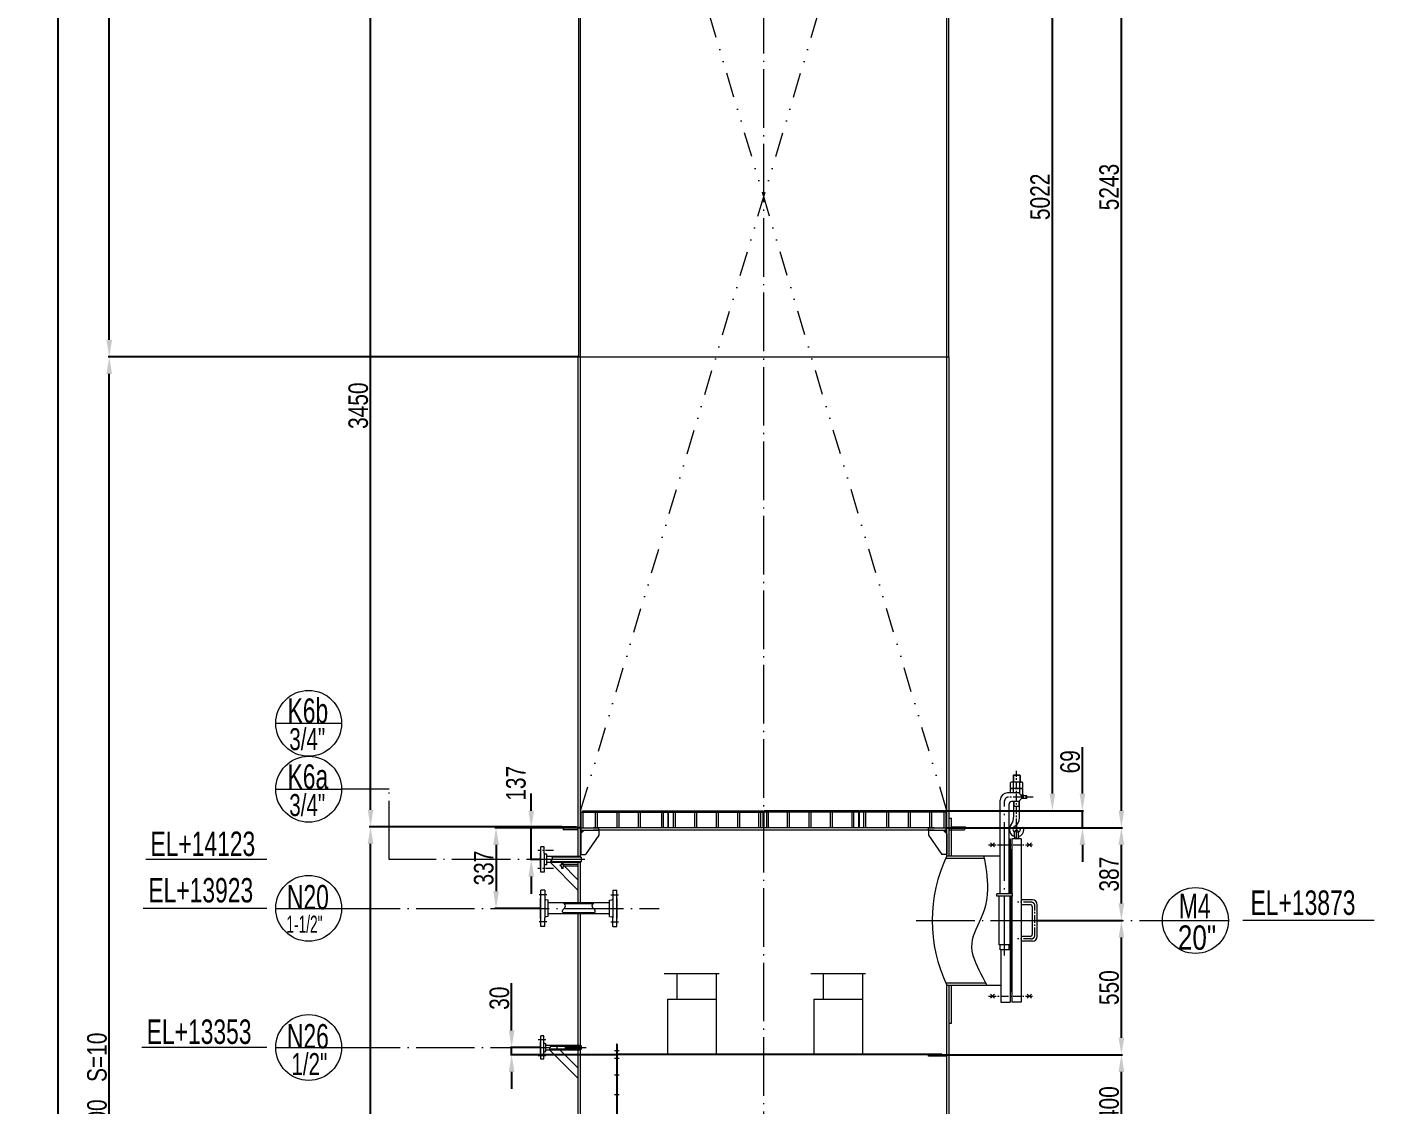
# Model space of a CAD drawing. Header units: millimetres. Extents: x 8160 to 405605, y -30951 to 80400.
# Drawn here: x 33778 to 39297, y 22378 to 26795 of the extents above; entities that cross this region are included whole.
import ezdxf

# ---------------------------------------------------------------- set-up
doc = ezdxf.new("R2010")
doc.units = ezdxf.units.MM
for name, pattern in [('ACAD_ISO04W100', [30.5, 24, -3, 0.5, -3]), ('CENTER', [50.8, 31.75, -6.35, 6.35, -6.35]), ('DIVIDE', [31.75, 12.7, -6.35, 0, -6.35, 0, -6.35]), ('HIDDEN', [9.525, 6.35, -3.175])]:
    doc.linetypes.add(name, pattern=pattern)
doc.layers.get('Defpoints').update_dxf_attribs({"lineweight": 13})
for name, color, linetype, lineweight in [('bh', 7, 'Continuous', 13), ('CENTER', 1, 'CENTER', 13), ('DIM', 7, 'Continuous', 13), ('DIVIDE', 3, 'DIVIDE', 13), ('HIDDEN', 6, 'HIDDEN', 13), ('narrow', 21, 'Continuous', 13), ('PROFILE', 4, 'Continuous', 15), ('SEE', 2, 'Continuous', 13)]:
    doc.layers.add(name, color=color, linetype=linetype, lineweight=lineweight)
doc.styles.add('HZDX', font='tcc_simp.shx', dxfattribs={"width": 0.8, "height": 80, "bigfont": 'hzdx.shx'})
doc.dimstyles.new('uni', dxfattribs={"dimtxt": 90, "dimasz": 70, "dimexe": 5, "dimexo": 0.625, "dimgap": 10, "dimtad": 1, "dimdec": 0, "dimdsep": 46, "dimtxsty": 'HZDX', "dimcen": 2.5, "dimadec": 0, "dimazin": 0, "dimtfac": 1, "dimtdec": 0, "dimtmove": 0, "dimatfit": 3, "dimfxl": 0, "dimarcsym": 0})

# ---------------------------------------------------------------- blocks, each defined once
blk = doc.blocks.new('*D20')
at = {"layer": 'Defpoints', "color": 0}
for p in [(34115.5, 25443.1), (36036.8, 25443.1), (36034.8, 19443.1)]:
    blk.add_point(p, dxfattribs=at)
at = {"layer": 'DIM', "color": 0, "lineweight": -2}
for p, q in [((36036.2, 25443.1), (34110.5, 25443.1)), ((34115.5, 19513.1), (34115.5, 25373.1)), ((36034.2, 19443.1), (34110.5, 19443.1))]:
    blk.add_line(p, q, dxfattribs=at)
at = {"layer": 'DIM', "color": 0}
for points in [[(34103.8, 25373.1), (34127.1, 25373.1), (34115.5, 25443.1)], [(34103.8, 19513.1), (34127.1, 19513.1), (34115.5, 19443.1)]]:
    blk.add_solid(points, dxfattribs=at)
at = {"layer": 'DIM', "color": 0, "insert": (34065.5, 22443.1), "char_height": 80, "attachment_point": 5, "rotation": 90, "style": 'HZDX'}
blk.add_mtext('6000   S=10', dxfattribs=at)
blk = doc.blocks.new('*D32')
at = {"layer": 'Defpoints', "color": 0}
for p in [(37917.8, 23134.1), (38262.2, 23134.1), (37546.8, 22584.1)]:
    blk.add_point(p, dxfattribs=at)
at = {"layer": 'DIM', "color": 0, "lineweight": -2}
for p, q in [((37918.5, 23134.1), (38267.2, 23134.1)), ((38262.2, 22654.1), (38262.2, 23064.1)), ((37547.5, 22584.1), (38267.2, 22584.1))]:
    blk.add_line(p, q, dxfattribs=at)
at = {"layer": 'DIM', "color": 0}
for points in [[(38250.5, 23064.1), (38273.8, 23064.1), (38262.2, 23134.1)], [(38250.5, 22654.1), (38273.8, 22654.1), (38262.2, 22584.1)]]:
    blk.add_solid(points, dxfattribs=at)
at = {"layer": 'DIM', "color": 0, "insert": (38212.2, 22859.1), "char_height": 80, "attachment_point": 5, "rotation": 90, "style": 'HZDX'}
blk.add_mtext('550', dxfattribs=at)
blk = doc.blocks.new('*D33')
at = {"layer": 'Defpoints', "color": 0}
for p in [(35764.1, 22614.1), (35881.8, 22614.1), (36196.8, 22584.1)]:
    blk.add_point(p, dxfattribs=at)
at = {"layer": 'DIM', "color": 0, "lineweight": -2}
for p, q in [((35764.1, 22684.1), (35764.1, 22877.7)), ((35881.2, 22614.1), (35759.1, 22614.1)), ((36196.2, 22584.1), (35759.1, 22584.1)), ((35764.1, 22584.1), (35764.1, 22614.1)), ((35764.1, 22514.1), (35764.1, 22444.1))]:
    blk.add_line(p, q, dxfattribs=at)
at = {"layer": 'DIM', "color": 0}
for points in [[(35752.5, 22684.1), (35775.8, 22684.1), (35764.1, 22614.1)], [(35752.5, 22514.1), (35775.8, 22514.1), (35764.1, 22584.1)]]:
    blk.add_solid(points, dxfattribs=at)
at = {"layer": 'DIM', "color": 0, "insert": (35714.1, 22815.9), "char_height": 80, "attachment_point": 5, "rotation": 90, "style": 'HZDX'}
blk.add_mtext('30', dxfattribs=at)
blk = doc.blocks.new('*D34')
at = {"layer": 'Defpoints', "color": 0}
for p in [(35844.4, 23514.1), (36048.8, 23514.1), (35881.8, 23384.1)]:
    blk.add_point(p, dxfattribs=at)
at = {"layer": 'DIM', "color": 0, "lineweight": -2}
for p, q in [((35844.4, 23584.1), (35844.4, 23654.1)), ((36048.2, 23514.1), (35839.4, 23514.1)), ((35844.4, 23384.1), (35844.4, 23514.1)), ((35881.2, 23384.1), (35839.4, 23384.1)), ((35844.4, 23314.1), (35844.4, 23244.1))]:
    blk.add_line(p, q, dxfattribs=at)
at = {"layer": 'DIM', "color": 0}
for points in [[(35832.7, 23584.1), (35856.1, 23584.1), (35844.4, 23514.1)], [(35832.7, 23314.1), (35856.1, 23314.1), (35844.4, 23384.1)]]:
    blk.add_solid(points, dxfattribs=at)
at = {"layer": 'DIM', "color": 0, "insert": (35782, 23696.2), "char_height": 80, "attachment_point": 5, "rotation": 90, "style": 'HZDX'}
blk.add_mtext('137', dxfattribs=at)
blk = doc.blocks.new('*D35')
at = {"layer": 'Defpoints', "color": 0}
for p in [(36048.8, 23514.1), (35700.2, 23184.1), (35881.8, 23184.1)]:
    blk.add_point(p, dxfattribs=at)
at = {"layer": 'DIM', "color": 0, "lineweight": -2}
for p, q in [((36048.2, 23514.1), (35695.2, 23514.1)), ((35700.2, 23444.1), (35700.2, 23254.1)), ((35881.2, 23184.1), (35695.2, 23184.1))]:
    blk.add_line(p, q, dxfattribs=at)
at = {"layer": 'DIM', "color": 0}
for points in [[(35688.5, 23444.1), (35711.9, 23444.1), (35700.2, 23514.1)], [(35688.5, 23254.1), (35711.9, 23254.1), (35700.2, 23184.1)]]:
    blk.add_solid(points, dxfattribs=at)
at = {"layer": 'DIM', "color": 0, "insert": (35650.2, 23349.1), "char_height": 80, "attachment_point": 5, "rotation": 90, "style": 'HZDX'}
blk.add_mtext('337', dxfattribs=at)
blk = doc.blocks.new('*D36')
at = {"layer": 'Defpoints', "color": 0}
for p in [(34115.5, 30295.4), (36036.8, 30295.4), (36036.8, 25443.1)]:
    blk.add_point(p, dxfattribs=at)
at = {"layer": 'DIM', "color": 0, "lineweight": -2}
for p, q in [((34115.5, 25513.1), (34115.5, 30295.4)), ((36036.2, 25443.1), (34110.5, 25443.1))]:
    blk.add_line(p, q, dxfattribs=at)
at = {"layer": 'DIM', "color": 0}
blk.add_solid([(34103.8, 25513.1), (34127.1, 25513.1), (34115.5, 25443.1)], dxfattribs=at)
at = {"layer": 'DIM', "color": 0, "insert": (34044.5, 27904.3), "char_height": 80, "attachment_point": 5, "rotation": 90, "style": 'HZDX'}
blk.add_mtext('(23120  S=8)', dxfattribs=at)
blk = doc.blocks.new('_None')
blk = doc.blocks.new('*D43')
at = {"layer": 'Defpoints', "color": 0}
for p in [(37546.8, 28613.1), (37979.5, 28613.1), (37538.8, 23584.1)]:
    blk.add_point(p, dxfattribs=at)
at = {"layer": 'DIM', "color": 0, "lineweight": -2}
for p, q in [((37547.5, 28613.1), (37984.5, 28613.1)), ((37979.5, 23654.1), (37979.5, 28543.1)), ((37539.5, 23584.1), (37984.5, 23584.1))]:
    blk.add_line(p, q, dxfattribs=at)
at = {"layer": 'DIM', "color": 0}
for points in [[(37967.8, 28543.1), (37991.2, 28543.1), (37979.5, 28613.1)], [(37967.8, 23654.1), (37991.2, 23654.1), (37979.5, 23584.1)]]:
    blk.add_solid(points, dxfattribs=at)
at = {"layer": 'DIM', "color": 0, "insert": (37929.5, 26098.6), "char_height": 80, "attachment_point": 5, "rotation": 90, "style": 'HZDX'}
blk.add_mtext('5022', dxfattribs=at)
blk = doc.blocks.new('*D88')
at = {"layer": 'Defpoints', "color": 0}
for p in [(33905.6, 30296), (36033.1, 30296), (35616.8, 9691.7)]:
    blk.add_point(p, dxfattribs=at)
at = {"layer": 'DIM', "color": 0, "lineweight": -2}
for p, q in [((33905.6, 9761.7), (33905.6, 30296)), ((35616.2, 9691.7), (33900.6, 9691.7))]:
    blk.add_line(p, q, dxfattribs=at)
at = {"layer": 'DIM', "color": 0}
blk.add_solid([(33893.9, 9761.7), (33917.2, 9761.7), (33905.6, 9691.7)], dxfattribs=at)
at = {"layer": 'DIM', "color": 0, "insert": (33834.6, 20028.9), "char_height": 80, "attachment_point": 5, "rotation": 90, "style": 'HZDX'}
blk.add_mtext('(41103)', dxfattribs=at)
blk = doc.blocks.new('*D169')
at = {"layer": 'Defpoints', "color": 0}
for p in [(37546.8, 22584.1), (38262.2, 22584.1), (37399.8, 22184.1)]:
    blk.add_point(p, dxfattribs=at)
at = {"layer": 'DIM', "color": 0, "lineweight": -2}
for p, q in [((37547.5, 22584.1), (38267.2, 22584.1)), ((38262.2, 22254.1), (38262.2, 22514.1)), ((37400.5, 22184.1), (38267.2, 22184.1))]:
    blk.add_line(p, q, dxfattribs=at)
at = {"layer": 'DIM', "color": 0}
for points in [[(38250.5, 22514.1), (38273.8, 22514.1), (38262.2, 22584.1)], [(38250.5, 22254.1), (38273.8, 22254.1), (38262.2, 22184.1)]]:
    blk.add_solid(points, dxfattribs=at)
at = {"layer": 'DIM', "color": 0, "insert": (38212.2, 22384.1), "char_height": 80, "attachment_point": 5, "rotation": 90, "style": 'HZDX'}
blk.add_mtext('400', dxfattribs=at)
blk = doc.blocks.new('*D569')
at = {"layer": 'Defpoints', "color": 0}
for p in [(35185.9, 23518.1), (35969.8, 23518.1), (35969.8, 20068.1)]:
    blk.add_point(p, dxfattribs=at)
at = {"layer": 'DIM', "color": 0, "lineweight": -2}
for p, q in [((35969.2, 23518.1), (35180.9, 23518.1)), ((35185.9, 20138.1), (35185.9, 23448.1)), ((35969.2, 20068.1), (35180.9, 20068.1))]:
    blk.add_line(p, q, dxfattribs=at)
at = {"layer": 'DIM', "color": 0}
for points in [[(35174.3, 23448.1), (35197.6, 23448.1), (35185.9, 23518.1)], [(35174.3, 20138.1), (35197.6, 20138.1), (35185.9, 20068.1)]]:
    blk.add_solid(points, dxfattribs=at)
at = {"layer": 'DIM', "color": 0, "insert": (35135.9, 21793.1), "char_height": 80, "attachment_point": 5, "rotation": 90, "style": 'HZDX'}
blk.add_mtext('3450', dxfattribs=at)
blk = doc.blocks.new('*D570')
at = {"layer": 'Defpoints', "color": 0}
for p in [(35185.9, 26968.1), (35970.5, 26968.1), (35969.8, 23518.1)]:
    blk.add_point(p, dxfattribs=at)
at = {"layer": 'DIM', "color": 0, "lineweight": -2}
for p, q in [((35969.8, 26968.1), (35180.9, 26968.1)), ((35185.9, 23588.1), (35185.9, 26898.1)), ((35969.2, 23518.1), (35180.9, 23518.1))]:
    blk.add_line(p, q, dxfattribs=at)
at = {"layer": 'DIM', "color": 0}
for points in [[(35174.3, 26898.1), (35197.6, 26898.1), (35185.9, 26968.1)], [(35174.3, 23588.1), (35197.6, 23588.1), (35185.9, 23518.1)]]:
    blk.add_solid(points, dxfattribs=at)
at = {"layer": 'DIM', "color": 0, "insert": (35135.9, 25243.1), "char_height": 80, "attachment_point": 5, "rotation": 90, "style": 'HZDX'}
blk.add_mtext('3450', dxfattribs=at)
blk = doc.blocks.new('*D682')
at = {"layer": 'Defpoints', "color": 0}
for p in [(37546.8, 28763.1), (38262.2, 28763.1), (37544.8, 23514.1)]:
    blk.add_point(p, dxfattribs=at)
at = {"layer": 'DIM', "color": 0, "lineweight": -2}
for p, q in [((37547.5, 28763.1), (38267.2, 28763.1)), ((38262.2, 23584.1), (38262.2, 28693.1)), ((37545.5, 23514.1), (38267.2, 23514.1))]:
    blk.add_line(p, q, dxfattribs=at)
at = {"layer": 'DIM', "color": 0}
for points in [[(38250.5, 28693.1), (38273.8, 28693.1), (38262.2, 28763.1)], [(38250.5, 23584.1), (38273.8, 23584.1), (38262.2, 23514.1)]]:
    blk.add_solid(points, dxfattribs=at)
at = {"layer": 'DIM', "color": 0, "insert": (38212.2, 26138.6), "char_height": 80, "attachment_point": 5, "rotation": 90, "style": 'HZDX'}
blk.add_mtext('5243', dxfattribs=at)
blk = doc.blocks.new('*D683')
at = {"layer": 'Defpoints', "color": 0}
for p in [(37544.8, 23514.1), (38262.2, 23514.1), (37925.9, 23134.1)]:
    blk.add_point(p, dxfattribs=at)
at = {"layer": 'DIM', "color": 0, "lineweight": -2}
for p, q in [((37545.5, 23514.1), (38267.2, 23514.1)), ((38262.2, 23204.1), (38262.2, 23444.1)), ((37926.5, 23134.1), (38267.2, 23134.1))]:
    blk.add_line(p, q, dxfattribs=at)
at = {"layer": 'DIM', "color": 0}
for points in [[(38250.5, 23444.1), (38273.8, 23444.1), (38262.2, 23514.1)], [(38250.5, 23204.1), (38273.8, 23204.1), (38262.2, 23134.1)]]:
    blk.add_solid(points, dxfattribs=at)
at = {"layer": 'DIM', "color": 0, "insert": (38212.2, 23324.1), "char_height": 80, "attachment_point": 5, "rotation": 90, "style": 'HZDX'}
blk.add_mtext('387', dxfattribs=at)
blk = doc.blocks.new('*D685')
at = {"layer": 'Defpoints', "color": 0}
for p in [(37538.8, 23584.1), (38102.5, 23584.1), (37544.8, 23514.1)]:
    blk.add_point(p, dxfattribs=at)
at = {"layer": 'DIM', "color": 0, "lineweight": -2}
for p, q in [((38102.5, 23654.1), (38102.5, 23844.7)), ((37539.5, 23584.1), (38107.5, 23584.1)), ((38102.5, 23514.1), (38102.5, 23584.1)), ((37545.5, 23514.1), (38107.5, 23514.1)), ((38102.5, 23444.1), (38102.5, 23374.1))]:
    blk.add_line(p, q, dxfattribs=at)
at = {"layer": 'DIM', "color": 0}
for points in [[(38090.9, 23654.1), (38114.2, 23654.1), (38102.5, 23584.1)], [(38090.9, 23444.1), (38114.2, 23444.1), (38102.5, 23514.1)]]:
    blk.add_solid(points, dxfattribs=at)
at = {"layer": 'DIM', "color": 0, "insert": (38052.5, 23784.4), "char_height": 80, "attachment_point": 5, "rotation": 90, "style": 'HZDX'}
blk.add_mtext('69', dxfattribs=at)

msp = doc.modelspace()

# ---------------------------------------------------------------- hatches: boundary and pattern name
at = {"layer": 'bh'}
for points in [[(36046.8, 23504.1), (36056.8, 23504.1), (36046.8, 23494.1)], [(37546.8, 23504.1), (37536.8, 23504.1), (37546.8, 23494.1)]]:
    msp.add_hatch(color=7, dxfattribs=at).paths.add_polyline_path(points)
h = msp.add_hatch(dxfattribs=at)
h.set_pattern_fill('ANSI31', angle=135, style=0)
h.set_pattern_definition([(7e-15, (19956.401, 46520.1144), (7e-16, -3.175), [])])
h.paths.add_polyline_path([(36046.8, 23489.1), (36049.8, 23492.1), (36049.8, 23404.1), (36046.8, 23404.1)])
h = msp.add_hatch(dxfattribs=at)
h.set_pattern_fill('ANSI31', angle=225, style=0)
h.set_pattern_definition([(270, (19956.401, 46520.1144), (-3.175, -9e-16), [])])
h.paths.add_polyline_path([(36121.8, 23504.1), (36121.8, 23502.1), (36059.8, 23502.1), (36061.8, 23504.1)])
h = msp.add_hatch(dxfattribs=at)
h.set_pattern_fill('ANSI31', angle=225, style=0)
h.set_pattern_definition([(270, (53637.298, 46520.1144), (3.175, -9e-16), [])])
h.paths.add_polyline_path([(37471.8, 23504.1), (37471.8, 23502.1), (37533.8, 23502.1), (37531.8, 23504.1)])
h = msp.add_hatch(dxfattribs=at)
h.set_pattern_fill('ANSI31', angle=135, style=0)
h.set_pattern_definition([(180, (53637.298, 46520.1144), (-7e-16, -3.175), [])])
h.paths.add_polyline_path([(37546.8, 23489.1), (37543.8, 23492.1), (37543.8, 23404.1), (37546.8, 23404.1)])
h = msp.add_hatch(color=7, dxfattribs=at)
h.paths.add_polyline_path([(37840.8, 23477.1), (37840.8, 23469.1), (37832.8, 23469.1, 0.414214)])
h.paths.add_polyline_path([(37824.8, 23477.1, 0.414214), (37832.8, 23469.1), (37824.8, 23469.1)])

# ---------------------------------------------------------------- linework, layer by layer
at = {"layer": 'bh', "color": 7}
for p, q in [((37832.8, 23521.5), (37832.8, 23493)), ((36046.8, 23494.1), (36046.8, 23504.1)), ((37546.8, 23494.1), (37546.8, 23504.1)), ((37824.8, 23477.1), (37824.8, 23469.1)), ((37840.8, 23477.1), (37840.8, 23469.1))]:
    msp.add_line(p, q, dxfattribs=at)
at = {"layer": 'CENTER', "color": 7, "linetype": 'ACAD_ISO04W100', "ltscale": 10}
for p, q in [((36796.8, 9606.4), (36796.8, 30247.2)), ((35262.6, 23672), (35067.5, 23672)), ((35262.6, 23384.1), (35262.6, 23672)), ((37783.8, 22991.4), (37783.8, 23624.4)), ((36064.5, 23384.1), (35262.6, 23384.1)), ((35067.5, 23184.1), (36369, 23184.1)), ((37421.2, 23134.1), (38430.5, 23134.1)), ((35067.5, 22614.1), (36069.4, 22614.1))]:
    msp.add_line(p, q, dxfattribs=at)
at = {"layer": 'CENTER', "color": 7}
for p, q in [((37832.8, 23469.1), (37832.8, 23747.5)), ((37900.9, 23639.4), (37798.8, 23639.4)), ((35935, 23421.6), (35872, 23421.6)), ((37717.1, 23444.1), (37898.2, 23444.1)), ((35935, 23346.6), (35872, 23346.6)), ((35908.9, 23239.1), (35873.6, 23239.1)), ((36169.8, 23239.1), (36205.1, 23239.1)), ((37892.8, 23209.1), (37836.9, 23209.1)), ((37907.8, 23074.1), (37907.8, 23194.1)), ((35908.9, 23129.1), (35873.6, 23129.1)), ((36169.8, 23129.1), (36205.1, 23129.1)), ((37892.8, 23059.1), (37836.9, 23059.1)), ((37717.1, 22824.1), (37898.2, 22824.1)), ((35872.2, 22646.6), (35904.3, 22646.6)), ((35872.2, 22581.6), (35904.3, 22581.6))]:
    msp.add_line(p, q, dxfattribs=at)
for centre, start, end in [((37798.8, 23624.4), 90, 180), ((37892.8, 23194.1), 0, 90), ((37892.8, 23074.1), 270, 0)]:
    msp.add_arc(centre, 15, start, end, dxfattribs=at)
at = {"layer": 'DIVIDE', "color": 7, "ltscale": 8}
for p, q in [((37546.8, 23584.1), (36046.8, 28613.1)), ((36046.8, 23584.1), (37546.8, 28613.1))]:
    msp.add_line(p, q, dxfattribs=at)
at = {"layer": 'HIDDEN', "color": 7}
for p, q in [((35963.8, 23357.1), (35963.8, 23363.1)), ((35973.8, 23363.1), (35963.8, 23363.1)), ((35979.8, 23357.1), (35963.8, 23357.1)), ((35975.8, 23373.1), (35969.8, 23373.1)), ((35969.8, 23371.6), (35969.8, 23373.1)), ((35969.8, 23363.1), (35969.8, 23367)), ((35969.8, 23347.1), (35969.8, 23357.1)), ((35975.8, 23347.1), (35969.8, 23347.1)), ((35975.8, 23371.6), (35975.8, 23373.1)), ((35975.8, 23347.1), (35975.8, 23357.1))]:
    msp.add_line(p, q, dxfattribs=at)
at = {"layer": 'narrow', "color": 7}
for p, q in [((37819.6, 23728.6), (37819.6, 23701.2)), ((37846.1, 23728.6), (37846.1, 23701.2)), ((37822.5, 23600.6), (37822.5, 23621.4)), ((37843.2, 23600.6), (37843.2, 23623.5))]:
    msp.add_line(p, q, dxfattribs=at)
at = {"layer": 'PROFILE', "color": 7}
for p, q in [((37546.8, 25443.1), (37546.8, 28904.7)), ((37554.8, 25443.1), (37554.8, 28904.7)), ((36038.8, 25443.1), (36038.8, 28784.1)), ((36046.8, 25443.1), (36046.8, 28784.1)), ((36036.8, 25443.1), (37556.8, 25443.1)), ((36036.8, 23396.6), (36036.8, 25443.1)), ((36046.8, 23396.6), (36046.8, 25443.1)), ((37546.8, 23399.1), (37546.8, 25443.1)), ((37556.8, 23399.1), (37556.8, 25443.1)), ((37807.4, 23675.8), (37807.4, 23700.2)), ((37820.1, 23701.2), (37813.8, 23701.2)), ((37820.1, 23729.1), (37818.6, 23727.6)), ((37847.1, 23727.6), (37818.6, 23727.6)), ((37847.1, 23727.6), (37818.6, 23727.6)), ((37818.6, 23727.6), (37818.6, 23701.2)), ((37845.6, 23729.1), (37820.1, 23729.1)), ((37820.1, 23701.2), (37820.1, 23701.2)), ((37820.1, 23674.8), (37820.1, 23701.2)), ((37845.6, 23701.2), (37820.1, 23701.2)), ((37845.6, 23729.1), (37847.1, 23727.6)), ((37845.6, 23674.8), (37845.6, 23701.2)), ((37845.6, 23701.2), (37851.9, 23701.2)), ((37845.6, 23701.2), (37845.6, 23701.2)), ((37847.1, 23727.6), (37847.1, 23701.2)), ((37858.3, 23675.8), (37858.3, 23700.2)), ((37765.8, 23244.1), (37765.8, 23627.4)), ((37841.4, 23657.4), (37795.8, 23657.4)), ((37807.4, 23657.4), (37807.4, 23673.8)), ((37841.4, 23621.4), (37811.8, 23621.4)), ((37820.1, 23674.8), (37813.8, 23674.8)), ((37820.1, 23674.8), (37813.8, 23674.8)), ((37820.1, 23674.8), (37820.1, 23674.8)), ((37845.6, 23674.8), (37820.1, 23674.8)), ((37845.6, 23674.8), (37820.1, 23674.8)), ((37820.1, 23674.8), (37820.1, 23674.8)), ((37820.1, 23657.4), (37820.1, 23674.8)), ((37821.3, 23561.3), (37821.3, 23621.4)), ((37841.4, 23657.4), (37852.6, 23644.4)), ((37841.4, 23621.4), (37852.6, 23634.4)), ((37844.4, 23554.4), (37844.4, 23624.9)), ((37845.6, 23674.8), (37851.9, 23674.8)), ((37845.6, 23674.8), (37845.6, 23674.8)), ((37845.6, 23674.8), (37851.9, 23674.8)), ((37845.6, 23674.8), (37845.6, 23674.8)), ((37845.6, 23652.6), (37845.6, 23674.8)), ((37845.6, 23648.4), (37845.6, 23648.4)), ((37849.1, 23648.4), (37860.8, 23648.4)), ((37849.1, 23648.4), (37851.9, 23648.4)), ((37875.3, 23644.4), (37852.6, 23644.4)), ((37852.6, 23644.4), (37852.6, 23634.4)), ((37875.3, 23634.4), (37852.6, 23634.4)), ((37858.3, 23649.4), (37858.3, 23673.8)), ((37860.8, 23644.4), (37860.8, 23648.4)), ((37875.3, 23634.4), (37875.3, 23644.4)), ((36048.8, 23578.1), (36403.8, 23578.1)), ((36048.8, 23514.1), (36048.8, 23578.1)), ((36054.8, 23584.1), (36403.8, 23584.1)), ((36054.8, 23578.1), (36054.8, 23584.1)), ((36056.8, 23514.1), (36056.8, 23578.1)), ((36108.1, 23514.1), (36108.1, 23578.1)), ((36116.1, 23514.1), (36116.1, 23578.1)), ((36196.1, 23514.1), (36196.1, 23578.1)), ((36204.1, 23514.1), (36204.1, 23578.1)), ((36284.1, 23514.1), (36284.1, 23578.1)), ((36292.1, 23514.1), (36292.1, 23578.1)), ((36378.8, 23514.1), (36378.8, 23578.1)), ((36386.8, 23514.1), (36386.8, 23578.1)), ((36403.8, 23584.1), (36403.8, 23514.1)), ((36407.1, 23578.1), (36407.1, 23584.1)), ((36407.1, 23584.1), (36794.7, 23584.1)), ((36407.1, 23578.1), (36794.7, 23578.1)), ((36407.1, 23514.1), (36407.1, 23578.1)), ((36427.1, 23514.1), (36427.1, 23578.1)), ((36435.1, 23514.1), (36435.1, 23578.1)), ((36515.1, 23514.1), (36515.1, 23578.1)), ((36523.1, 23514.1), (36523.1, 23578.1)), ((36603.1, 23514.1), (36603.1, 23578.1)), ((36611.1, 23514.1), (36611.1, 23578.1)), ((36691.1, 23514.1), (36691.1, 23578.1)), ((36699.1, 23514.1), (36699.1, 23578.1)), ((36776.7, 23514.1), (36776.7, 23578.1)), ((36784.7, 23514.1), (36784.7, 23578.1)), ((36794.7, 23584.1), (36794.7, 23578.1)), ((36794.7, 23514.1), (36794.7, 23578.1)), ((37186.6, 23584.1), (36799, 23584.1)), ((36799, 23584.1), (36799, 23578.1)), ((37186.6, 23578.1), (36799, 23578.1)), ((36799, 23514.1), (36799, 23578.1)), ((36809, 23514.1), (36809, 23578.1)), ((36817, 23514.1), (36817, 23578.1)), ((36894.6, 23514.1), (36894.6, 23578.1)), ((36902.6, 23514.1), (36902.6, 23578.1)), ((36982.6, 23514.1), (36982.6, 23578.1)), ((36990.6, 23514.1), (36990.6, 23578.1)), ((37070.6, 23514.1), (37070.6, 23578.1)), ((37078.6, 23514.1), (37078.6, 23578.1)), ((37158.6, 23514.1), (37158.6, 23578.1)), ((37166.6, 23514.1), (37166.6, 23578.1)), ((37186.6, 23578.1), (37186.6, 23584.1)), ((37186.6, 23514.1), (37186.6, 23578.1)), ((37538.8, 23584.1), (37189.9, 23584.1)), ((37189.9, 23584.1), (37189.9, 23578.1)), ((37544.8, 23578.1), (37189.9, 23578.1)), ((37189.9, 23514.1), (37189.9, 23578.1)), ((37206.9, 23514.1), (37206.9, 23578.1)), ((37214.9, 23514.1), (37214.9, 23578.1)), ((37301.6, 23514.1), (37301.6, 23578.1)), ((37309.6, 23514.1), (37309.6, 23578.1)), ((37389.6, 23514.1), (37389.6, 23578.1)), ((37397.6, 23514.1), (37397.6, 23578.1)), ((37477.6, 23514.1), (37477.6, 23578.1)), ((37485.6, 23514.1), (37485.6, 23578.1)), ((37536.8, 23514.1), (37536.8, 23578.1)), ((37538.8, 23578.1), (37538.8, 23584.1)), ((37544.8, 23514.1), (37544.8, 23578.1)), ((37801.8, 23244.1), (37801.8, 23611.4)), ((37844.4, 23600.6), (37821.3, 23600.6)), ((35969.8, 23518.1), (35969.8, 23512.1)), ((36029.8, 23518.1), (35969.8, 23518.1)), ((36036.8, 23512.1), (35969.8, 23512.1)), ((35974.8, 23512.1), (35974.8, 23506.1)), ((36029.8, 23518.1), (36029.8, 23512.1)), ((36048.8, 23504.1), (36048.8, 23514.1)), ((36048.8, 23514.1), (36121.8, 23514.1)), ((37494.8, 23514.1), (36098.8, 23514.1)), ((36121.8, 23504.1), (36121.8, 23514.1)), ((37471.8, 23504.1), (37471.8, 23514.1)), ((37471.8, 23514.1), (37544.8, 23514.1)), ((37544.8, 23504.1), (37544.8, 23514.1)), ((37556.8, 23554.1), (37566.8, 23554.1)), ((37556.8, 23512.1), (37623.8, 23512.1)), ((37563.8, 23518.1), (37563.8, 23512.1)), ((37563.8, 23518.1), (37623.8, 23518.1)), ((37566.8, 23399.1), (37566.8, 23554.1)), ((37618.8, 23512.1), (37618.8, 23506.1)), ((37623.8, 23518.1), (37623.8, 23512.1)), ((36036.8, 23506.1), (35974.8, 23506.1)), ((36046.8, 23489.1), (36061.8, 23504.1)), ((36046.8, 23494.1), (36056.8, 23504.1)), ((36046.8, 23489.1), (36046.8, 23404.1)), ((36048.8, 23504.1), (36121.8, 23504.1)), ((36121.8, 23484.1), (36066.8, 23404.1)), ((37494.8, 23504.1), (36098.8, 23504.1)), ((36121.8, 23504.1), (36121.8, 23484.1)), ((37471.8, 23504.1), (37471.8, 23484.1)), ((37471.8, 23504.1), (37544.8, 23504.1)), ((37471.8, 23484.1), (37526.8, 23404.1)), ((37546.8, 23489.1), (37531.8, 23504.1)), ((37546.8, 23494.1), (37536.8, 23504.1)), ((37546.8, 23489.1), (37546.8, 23404.1)), ((37556.8, 23506.1), (37618.8, 23506.1)), ((37801.8, 23469.1), (37806.8, 23469.1)), ((37806.8, 23469.1), (37806.8, 23244.1)), ((37813.8, 23469.1), (37813.8, 23244.1)), ((37851.8, 23469.1), (37813.8, 23469.1)), ((37824.8, 23477.1), (37824.8, 23495.5)), ((37840.8, 23477.1), (37840.8, 23495.5)), ((37851.8, 23469.1), (37851.8, 22799.1)), ((35881.8, 23356.1), (35881.8, 23412.1)), ((35883.8, 23412.1), (35881.8, 23412.1)), ((35883.8, 23331.6), (35883.8, 23436.6)), ((35897.8, 23436.6), (35883.8, 23436.6)), ((35897.8, 23410.2), (35897.8, 23436.6)), ((35897.8, 23410.2), (35897.8, 23358.1)), ((35907.8, 23405.4), (35901.4, 23406.2)), ((35907.8, 23362.8), (35907.8, 23405.4)), ((36046.8, 23404.1), (36066.8, 23404.1)), ((37546.8, 23404.1), (37526.8, 23404.1)), ((37742.7, 23435.6), (37725.7, 23452.6)), ((37742.7, 23452.6), (37725.7, 23435.6)), ((37806.8, 23425.1), (37808.8, 23425.1)), ((37808.8, 23425.1), (37808.8, 23244.1)), ((37808.8, 23425.1), (37811.8, 23425.1)), ((37811.8, 23425.1), (37811.8, 23244.1)), ((37811.8, 23425.1), (37813.8, 23425.1)), ((37893.5, 23435.6), (37876.6, 23452.6)), ((37893.5, 23452.6), (37876.6, 23435.6)), ((35883.8, 23356.1), (35881.8, 23356.1)), ((35897.8, 23358.1), (35897.8, 23331.6)), ((35907.8, 23362.8), (35901.4, 23362)), ((36046.8, 23396.6), (35907.8, 23396.6)), ((36046.8, 23371.6), (35907.8, 23371.6)), ((36036.8, 23257.6), (35922.8, 23371.6)), ((36048.7, 23375.1), (35923.5, 23375.1)), ((36048.7, 23393.1), (35930.9, 23393.1)), ((36036.8, 23300), (35965.3, 23371.6)), ((35969.8, 23367), (35969.8, 23371.6)), ((36036.8, 23363.1), (35973.8, 23363.1)), ((35975.8, 23363.1), (35975.8, 23371.6)), ((36036.8, 23357.1), (35979.8, 23357.1)), ((36036.8, 23206.6), (36036.8, 23371.6)), ((36046.8, 23206.6), (36046.8, 23371.6)), ((37542.2, 23389.1), (37699.8, 23389.1)), ((37546.8, 23399.1), (37765.8, 23399.1)), ((35897.8, 23331.6), (35883.8, 23331.6)), ((35883.8, 23109.1), (35883.8, 23259.1)), ((35899.8, 23259.1), (35883.8, 23259.1)), ((35899.8, 23259.1), (35899.8, 23223.5)), ((36178.8, 23259.1), (36194.8, 23259.1)), ((36178.8, 23259.1), (36178.8, 23223.5)), ((36194.8, 23109.1), (36194.8, 23259.1)), ((37751.3, 23234.1), (37751.3, 23244.1)), ((37816.3, 23244.1), (37751.3, 23244.1)), ((37816.3, 23234.1), (37816.3, 23244.1)), ((35881.8, 23142.1), (35881.8, 23226.1)), ((35883.8, 23226.1), (35881.8, 23226.1)), ((35899.8, 23223.5), (35899.8, 23144.7)), ((35913.8, 23217.4), (35904.2, 23218.6)), ((35913.8, 23150.8), (35913.8, 23217.4)), ((36164.8, 23206.6), (35913.8, 23206.6)), ((36098.2, 23202.6), (35980.5, 23202.6)), ((36164.8, 23217.4), (36174.5, 23218.6)), ((36164.8, 23150.8), (36164.8, 23217.4)), ((36178.8, 23223.5), (36178.8, 23144.7)), ((36194.8, 23226.1), (36196.8, 23226.1)), ((36196.8, 23142.1), (36196.8, 23226.1)), ((37816.3, 23234.1), (37751.3, 23234.1)), ((37761.3, 23034.1), (37761.3, 23234.1)), ((37806.3, 23034.1), (37806.3, 23234.1)), ((37806.8, 23234.1), (37806.8, 22799.1)), ((37808.8, 23234.1), (37808.8, 22843.1)), ((37811.8, 23234.1), (37811.8, 22843.1)), ((37813.8, 23234.1), (37813.8, 22799.1)), ((37897.8, 23219.1), (37851.8, 23219.1)), ((37887.8, 23199.1), (37851.8, 23199.1)), ((37897.8, 23079.1), (37897.8, 23189.1)), ((37917.8, 23069.1), (37917.8, 23199.1)), ((35883.8, 23142.1), (35881.8, 23142.1)), ((35899.8, 23109.1), (35899.8, 23144.7)), ((35913.8, 23150.8), (35904.2, 23149.7)), ((36164.8, 23161.6), (35913.8, 23161.6)), ((36103.6, 23165.6), (35975.1, 23165.6)), ((36036.8, 22623.1), (36036.8, 23161.6)), ((36046.8, 22623.1), (36046.8, 23161.6)), ((36164.8, 23150.8), (36174.5, 23149.7)), ((36178.8, 23109.1), (36178.8, 23144.7)), ((36194.8, 23142.1), (36196.8, 23142.1)), ((35899.8, 23109.1), (35883.8, 23109.1)), ((36178.8, 23109.1), (36194.8, 23109.1)), ((37806.3, 23034.1), (37761.3, 23034.1)), ((37765.8, 23014.1), (37765.8, 23034.1)), ((37801.8, 23014.1), (37801.8, 23034.1)), ((37887.8, 23069.1), (37851.8, 23069.1)), ((37897.8, 23049.1), (37851.8, 23049.1)), ((37801.8, 23014.1), (37765.8, 23014.1)), ((37768.8, 23014.1), (37768.8, 22799.1)), ((36389.4, 22917.1), (36614.4, 22917.1)), ((36440.7, 22917.1), (36440.7, 22812.1)), ((36601.6, 22917.1), (36601.6, 22587.1)), ((36989.4, 22917.1), (37214.4, 22917.1)), ((37040.7, 22917.1), (37040.7, 22812.1)), ((37201.6, 22917.1), (37201.6, 22587.1)), ((37542.2, 22879.1), (37706, 22879.1)), ((37546.8, 19443.1), (37546.8, 22869.1)), ((37546.8, 22869.1), (37768.8, 22869.1)), ((37556.8, 19443.1), (37556.8, 22869.1)), ((37566.8, 22714.1), (37566.8, 22869.1)), ((36402.1, 22812.1), (36601.6, 22812.1)), ((36402.1, 22812.1), (36402.1, 22587.1)), ((37002.1, 22812.1), (37201.6, 22812.1)), ((37002.1, 22812.1), (37002.1, 22587.1)), ((37742.7, 22832.6), (37725.7, 22815.6)), ((37742.7, 22815.6), (37725.7, 22832.6)), ((37768.8, 22799.1), (37806.8, 22799.1)), ((37806.8, 22843.1), (37808.8, 22843.1)), ((37806.8, 22843.1), (37808.8, 22843.1)), ((37808.8, 22843.1), (37811.8, 22843.1)), ((37808.8, 22843.1), (37811.8, 22843.1)), ((37811.8, 22843.1), (37813.8, 22843.1)), ((37851.8, 22799.1), (37813.8, 22799.1)), ((37893.5, 22832.6), (37876.6, 22815.6)), ((37893.5, 22815.6), (37876.6, 22832.6)), ((37556.8, 22714.1), (37566.8, 22714.1)), ((35881.8, 22591.1), (35881.8, 22637.1)), ((35881.8, 22637.1), (35883.8, 22637.1)), ((35883.8, 22566.6), (35883.8, 22661.6)), ((35895.8, 22661.6), (35883.8, 22661.6)), ((35895.8, 22566.6), (35895.8, 22661.6)), ((35898.5, 22631.3), (35903.8, 22630.6)), ((35903.8, 22597.6), (35903.8, 22630.6)), ((35881.8, 22591.1), (35883.8, 22591.1)), ((35898.5, 22596.9), (35903.8, 22597.6)), ((35903.8, 22623.1), (36046.8, 22623.1)), ((35903.8, 22605.1), (36046.8, 22605.1)), ((36036.8, 22487.1), (35918.8, 22605.1)), ((35920.5, 22608.1), (36049.9, 22608.1)), ((35922.9, 22620.1), (36049.9, 22620.1)), ((36036.8, 22529.5), (35961.3, 22605.1)), ((36036.8, 19443.1), (36036.8, 22605.1)), ((36046.8, 19443.1), (36046.8, 22605.1)), ((36185.3, 22602.3), (36205.3, 22602.3)), ((36196.8, 22627.1), (36193.8, 22627.1)), ((36193.8, 22627.1), (36193.8, 22227.1)), ((36196.8, 22627.1), (36196.8, 22227.1)), ((36196.8, 22627.1), (36196.8, 22227.1)), ((37526.8, 22587.1), (36196.8, 22587.1)), ((37546.8, 22584.1), (36196.8, 22584.1)), ((36402.1, 22587.1), (36601.6, 22587.1)), ((37002.1, 22587.1), (37201.6, 22587.1)), ((37471.8, 22578.1), (37471.8, 22584.1)), ((37546.8, 22578.1), (37471.8, 22578.1)), ((37526.8, 22584.1), (37526.8, 22587.1)), ((35895.8, 22566.6), (35883.8, 22566.6)), ((36185.3, 22570.4), (36205.3, 22570.4)), ((36185.3, 22501.9), (36205.3, 22501.9)), ((36185.3, 22421.1), (36205.3, 22421.1))]:
    msp.add_line(p, q, dxfattribs=at)
for centre, radius, start, end in [((37813.8, 23680.5), 20.7, 72.1381, 107.8619), ((37832.8, 23619.9), 81.3, 81.0044, 98.9956), ((37851.9, 23680.5), 20.7, 72.1381, 107.8619), ((37795.8, 23627.4), 30, 90, 180), ((37811.8, 23611.4), 10, 90, 180), ((37813.8, 23695.6), 20.7, 252.1381, 287.8619), ((37813.8, 23654.1), 20.7, 72.1381, 107.8619), ((37832.8, 23756.2), 81.3, 261.0044, 278.9956), ((37832.8, 23593.5), 81.3, 81.0044, 98.9956), ((37851.9, 23695.6), 20.7, 252.1381, 287.8619), ((37851.9, 23654.1), 20.7, 72.1381, 107.8619), ((37851.9, 23669.2), 20.7, 261.7873, 287.8619), ((37832.8, 23507.3), 29.6, 142.9437, 254.3437), ((37761.3, 23561.3), 60, 322.9437, 0), ((37832.8, 23507.3), 15, 121.1616, 237.769), ((37804.4, 23554.4), 40, 301.1616, 0), ((37855.2, 23507.3), 7.32, 0, 180), ((37832.8, 23495.5), 8, 0, 180), ((37832.8, 23477.1), 8, 180, 0), ((37832.8, 23507.3), 29.6, 285.6563, 0), ((37832.8, 23507.3), 15, 302.231, 0), ((35901.8, 23410.2), 4, 180, 263), ((35901.8, 23358.1), 4, 97, 180), ((36027.9, 23384.1), 22.7, 326.6192, 33.3808), ((38099.9, 23134.1), 613.2, 154.3975, 205.6025), ((35904.8, 23223.5), 5, 180, 263), ((36173.8, 23223.5), 5, 277, 0), ((37887.8, 23189.1), 10, 0, 90), ((37897.8, 23199.1), 20, 0, 90), ((35904.8, 23144.7), 5, 97, 180), ((36173.8, 23144.7), 5, 0, 83), ((37887.8, 23079.1), 10, 270, 0), ((37897.8, 23069.1), 20, 270, 0), ((35898.8, 22634.3), 3, 180, 263), ((35898.8, 22594), 3, 97, 180), ((36040.9, 22614.1), 10.8, 303.3697, 56.6303)]:
    msp.add_arc(centre, radius, start, end, dxfattribs=at)
at = {"layer": 'SEE', "color": 7}
for p, q in [((34797.5, 23942), (35067.5, 23942)), ((34797.5, 23672), (35067.5, 23672)), ((34761.1, 23384.1), (34266, 23384.1)), ((34761.1, 23184.1), (34254.3, 23184.1)), ((34797.5, 23184.1), (35067.5, 23184.1)), ((38430.5, 23134.1), (38700.5, 23134.1)), ((39297.3, 23134.1), (38760.3, 23134.1)), ((34761.1, 22614.1), (34249.4, 22614.1)), ((34797.5, 22614.1), (35067.5, 22614.1))]:
    msp.add_line(p, q, dxfattribs=at)
for centre in [(34932.5, 23942), (34932.5, 23672), (34932.5, 23184.1), (38565.5, 23134.1), (34932.5, 22614.1)]:
    msp.add_circle(centre, 135, dxfattribs=at)
for points, knots in [([(35923.8, 23371.6), (35923.3, 23372.6), (35922.5, 23376.7), (35934.2, 23384.7), (35931.8, 23392.4), (35928.9, 23396.6)], [12.143915, 12.143915, 12.143915, 12.143915, 16.134836, 28.584537, 42.326751, 42.326751, 42.326751, 42.326751]), ([(37697.5, 23399.1), (37707.1, 23359.6), (37737.9, 23132.9), (37594.2, 23078.4), (37689.9, 22910.4), (37711.1, 22869.1)], [105.112636, 105.112636, 105.112636, 105.112636, 188.484182, 469.556338, 571.053421, 571.053421, 571.053421, 571.053421]), ([(35978.9, 23161.6), (35974.6, 23165.6), (35967.5, 23174.9), (35989.5, 23189), (35982.1, 23200.8), (35977.5, 23206.6)], [6.904288, 6.904288, 6.904288, 6.904288, 21.781956, 41.501881, 60.173192, 60.173192, 60.173192, 60.173192]), ([(36099.8, 23161.6), (36104.1, 23165.6), (36111.2, 23174.9), (36089.2, 23189), (36096.6, 23200.8), (36101.2, 23206.6)], [6.904288, 6.904288, 6.904288, 6.904288, 21.781956, 41.501881, 60.173192, 60.173192, 60.173192, 60.173192]), ([(35922.2, 22605.1), (35920.7, 22607.2), (35918.7, 22611.3), (35924, 22617.6), (35922.7, 22621.5), (35921.7, 22623.1)], [4.997902, 4.997902, 4.997902, 4.997902, 12.109476, 19.349756, 25.009564, 25.009564, 25.009564, 25.009564])]:
    msp.add_open_spline(points, degree=3, knots=knots, dxfattribs=at)

# ---------------------------------------------------------------- texts
at = {"layer": 'SEE', "color": 7, "style": 'HZDX'}
for s, height, width, p in [('K6b', 100, 0.7, (34846, 23943.9)), ('3/4"', 90, 0.7, (34853.2, 23832.2)), ('K6a', 100, 0.7, (34846, 23673.9)), ('3/4"', 90, 0.7, (34853.2, 23562.2)), ('EL+14123', 100, 0.7, (34284.2, 23398.5)), ('EL+13923', 100, 0.7, (34275.8, 23208.3)), ('N20', 100, 0.7, (34843.5, 23180)), ('M4', 100, 0.7, (38497.9, 23143.8)), ('EL+13873', 100, 0.7, (38791.5, 23157.3)), ('1-1/2"', 70, 0.6, (34841.3, 23084.1)), ('20"', 100, 0.8, (38493.5, 23014.2)), ('EL+13353', 100, 0.7, (34268.9, 22628.8)), ('N26', 100, 0.7, (34843.5, 22610)), ('1/2"', 90, 0.7, (34861.9, 22501.1))]:
    msp.add_text(s, height=height, dxfattribs=dict(at, width=width)).set_placement(p)

# ---------------------------------------------------------------- dimensions: what is measured, and where the dimension line sits
at = {"layer": 'DIM', "color": 7}
for base, p1, p2, text, picture, middle in [((33905.6, 30296), (35616.8, 9691.7), (36033.1, 30296), '(41103)', '*D88', (33834.6, 20028.9)), ((34115.5, 30295.4), (36036.8, 25443.1), (36036.8, 30295.4), '(23120  S=8)', '*D36', (34044.5, 27904.3))]:
    dim = msp.add_linear_dim(base=base, p1=p1, p2=p2, angle=90, text=text, dimstyle='uni', override={"dimblk2": 'None', "dimsah": 1, "dimse2": 1}, dxfattribs=at)
    dim.commit()
    dim.dimension.update_dxf_attribs({"geometry": picture, "text_midpoint": middle})
for base, p1, p2, text, picture, middle in [((38262.2, 28763.1), (37544.8, 23514.1), (37546.8, 28763.1), '5243', '*D682', (38212.2, 26138.6)), ((37979.5, 28613.1), (37538.8, 23584.1), (37546.8, 28613.1), '5022', '*D43', (37929.5, 26098.6)), ((35185.9, 26968.1), (35969.8, 23518.1), (35970.5, 26968.1), '3450', '*D570', (35135.9, 25243.1)), ((34115.5, 25443.1), (36034.8, 19443.1), (36036.8, 25443.1), '6000   S=10', '*D20', (34065.5, 22443.1)), ((38102.5, 23584.1), (37544.8, 23514.1), (37538.8, 23584.1), '69', '*D685', (38052.5, 23784.4)), ((35185.9, 23518.1), (35969.8, 20068.1), (35969.8, 23518.1), '3450', '*D569', (35135.9, 21793.1)), ((35700.2, 23184.1), (36048.8, 23514.1), (35881.8, 23184.1), '337', '*D35', (35650.2, 23349.1)), ((38262.2, 23514.1), (37925.9, 23134.1), (37544.8, 23514.1), '387', '*D683', (38212.2, 23324.1)), ((38262.2, 23134.1), (37546.8, 22584.1), (37917.8, 23134.1), '550', '*D32', (38212.2, 22859.1)), ((35764.1, 22614.1), (36196.8, 22584.1), (35881.8, 22614.1), '30', '*D33', (35714.1, 22815.9)), ((38262.2, 22584.1), (37399.8, 22184.1), (37546.8, 22584.1), '400', '*D169', (38212.2, 22384.1))]:
    dim = msp.add_linear_dim(base=base, p1=p1, p2=p2, angle=90, text=text, dimstyle='uni', dxfattribs=at)
    dim.commit()
    dim.dimension.update_dxf_attribs({"geometry": picture, "text_midpoint": middle})
dim = msp.add_linear_dim(base=(35844.4, 23514.1), p1=(35881.8, 23384.1), p2=(36048.8, 23514.1), angle=90, text='137', dimstyle='uni', override={"dimtmove": 1}, dxfattribs=at)
dim.commit()
dim.dimension.update_dxf_attribs({"geometry": '*D34', "text_midpoint": (35832, 23696.2), "dimtype": 160})

doc.saveas('drawing.dxf')
